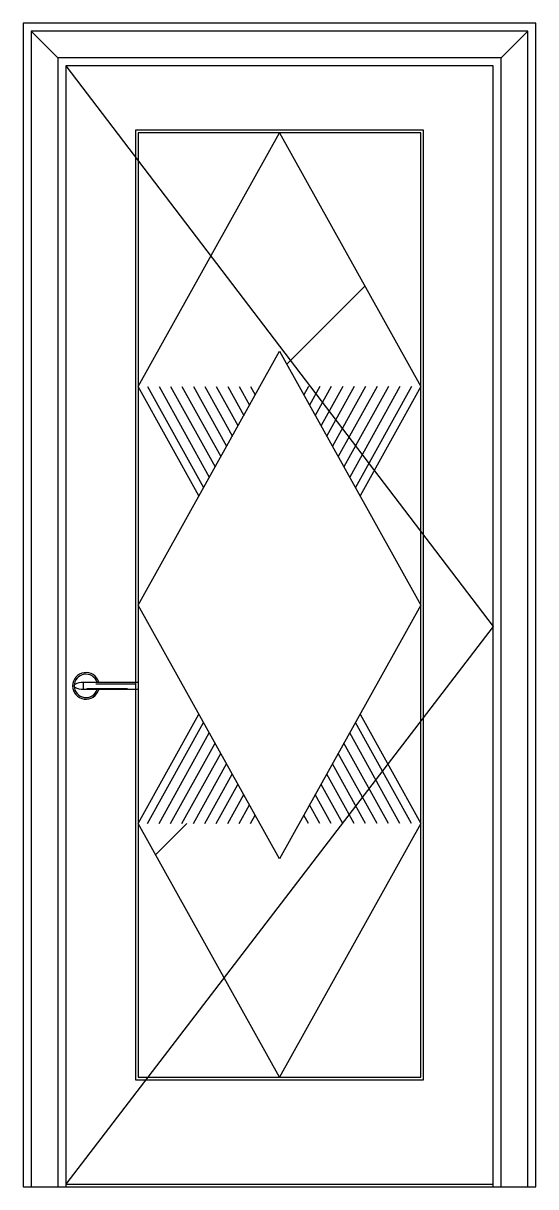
# Model space of a CAD drawing. Header units: metres. Extents: x -2320 to -1360, y 0 to 2180.
import ezdxf

# ---------------------------------------------------------------- set-up
doc = ezdxf.new("R2010")
doc.units = ezdxf.units.M
for name, color, linetype in [('2', 2, 'Continuous'), ('3', 3, 'Continuous'), ('4', 4, 'Continuous'), ('7', 7, 'Continuous'), ('BH', 3, 'Continuous')]:
    doc.layers.add(name, color=color, linetype=linetype)

msp = doc.modelspace()

# ---------------------------------------------------------------- hatches: boundary and pattern name
at = {"layer": 'BH'}
h = msp.add_hatch(dxfattribs=at)
h.set_pattern_fill('ANSI31', scale=150)
h.paths.add_polyline_path([(-2104.93, 1499.29), (-1876.93, 1499.29), (-1839.93, 1565.71), (-1839.93, 1975)])
h = msp.add_hatch(dxfattribs=at)
h.set_pattern_fill('ANSI31', scale=150)
h.paths.add_polyline_path([(-1839.93, 1975), (-1574.93, 1499.29), (-1802.92, 1499.29), (-1839.93, 1565.71)])
h = msp.add_hatch(dxfattribs=at)
h.set_pattern_fill('GRASS', scale=70)
h.paths.add_polyline_path([(-2104.93, 1090), (-1839.93, 614.29), (-1574.93, 1090), (-1839.93, 1565.71)])
h = msp.add_hatch(dxfattribs=at)
h.set_pattern_fill('ANSI31', scale=150)
h.paths.add_polyline_path([(-2104.93, 680.71), (-1876.93, 680.71), (-1839.93, 614.29), (-1839.93, 205)])
h = msp.add_hatch(dxfattribs=at)
h.set_pattern_fill('ANSI31', scale=150)
h.paths.add_polyline_path([(-1839.93, 205), (-1574.93, 680.71), (-1802.92, 680.71), (-1839.93, 614.29)])

# ---------------------------------------------------------------- linework, layer by layer
at = {"layer": '2'}
for p, q in [((-2319.93, 0), (-1359.93, 0)), ((-2239.93, 0), (-1439.93, 0))]:
    msp.add_line(p, q, dxfattribs=at)
at = {"layer": '3'}
for p, q in [((-2254.93, 2115), (-2304.93, 2165)), ((-1424.93, 2115), (-1374.93, 2165)), ((-2184.22, 942.32), (-2108.34, 942.32)), ((-2200.86, 933.8), (-2124.98, 933.8)), ((-2239.93, 5), (-1439.93, 5))]:
    msp.add_line(p, q, dxfattribs=at)
for points in [[(-1374.93, 0), (-1374.93, 2165), (-2304.93, 2165), (-2304.93, 0)], [(-1424.93, 0), (-1424.93, 2115), (-2254.93, 2115), (-2254.93, 0)], [(-2239.93, 2100), (-1439.93, 1050), (-2239.93, 5)]]:
    msp.add_lwpolyline(points, dxfattribs=at)
msp.add_arc((-2202.49, 938.45), 22, 18.64, 341.53, dxfattribs=at)
at = {"layer": '4'}
msp.add_lwpolyline([(-1359.93, 0), (-1359.93, 2180), (-2319.93, 2180), (-2319.93, 0)], dxfattribs=at)
at = {"layer": '7'}
msp.add_line((-2207.49, 945.48), (-2207.49, 931.48), dxfattribs=at)
msp.add_lwpolyline([(-1439.93, 0), (-1439.93, 2100), (-2239.93, 2100), (-2239.93, 0)], dxfattribs=at)
msp.add_lwpolyline([(-1439.93, 0), (-1439.93, 2100), (-2239.93, 2100), (-2239.93, 0)], dxfattribs=at)
for points in [[(-2109.93, 200), (-1569.93, 200), (-1569.93, 1980), (-2109.93, 1980)], [(-2104.93, 205), (-1574.93, 205), (-1574.93, 1975), (-2104.93, 1975)]]:
    msp.add_lwpolyline(points, close=True, dxfattribs=at)
msp.add_lwpolyline([(-2224.49, 938.42, -0.26), (-2222.7, 941.65, -0.14), (-2207.49, 945.48), (-2104.49, 945.48), (-2104.49, 931.48), (-2207.49, 931.48, -0.14), (-2222.7, 935.32, -0.26), (-2224.49, 938.55)], format="xyb", dxfattribs=at)
msp.add_arc((-2202.49, 938.45), 25, 16.33, 343.81, dxfattribs=at)
at = {"layer": 'BH'}
for p, q in [((-2086.92, 1499.29), (-1982.19, 1310.34)), ((-2065.49, 1499.29), (-1971.44, 1329.63)), ((-2044.05, 1499.29), (-1960.7, 1348.92)), ((-2022.61, 1499.29), (-1949.95, 1368.21)), ((-2001.17, 1499.29), (-1939.2, 1387.49)), ((-1979.73, 1499.29), (-1928.46, 1406.78)), ((-1958.3, 1499.29), (-1917.71, 1426.07)), ((-1936.86, 1499.29), (-1906.97, 1445.36)), ((-1915.42, 1499.29), (-1896.22, 1464.65)), ((-1893.98, 1499.29), (-1885.48, 1483.94)), ((-1785.87, 1499.29), (-1794.38, 1483.94)), ((-1764.43, 1499.29), (-1783.63, 1464.65)), ((-1743, 1499.29), (-1772.88, 1445.36)), ((-1721.56, 1499.29), (-1762.14, 1426.07)), ((-1700.12, 1499.29), (-1751.39, 1406.78)), ((-1678.68, 1499.29), (-1740.65, 1387.49)), ((-1657.24, 1499.29), (-1729.9, 1368.21)), ((-1635.81, 1499.29), (-1719.16, 1348.92)), ((-1614.37, 1499.29), (-1708.41, 1329.63)), ((-1592.93, 1499.29), (-1697.67, 1310.34)), ((-2086.92, 680.71), (-1982.19, 869.66)), ((-2065.49, 680.71), (-1971.44, 850.37)), ((-1614.37, 680.71), (-1708.41, 850.37)), ((-1592.93, 680.71), (-1697.67, 869.66)), ((-2044.05, 680.71), (-1960.7, 831.08)), ((-1635.81, 680.71), (-1719.16, 831.08)), ((-2022.61, 680.71), (-1949.95, 811.79)), ((-1657.24, 680.71), (-1729.9, 811.79)), ((-2001.17, 680.71), (-1939.2, 792.51)), ((-1678.68, 680.71), (-1740.65, 792.51)), ((-1979.73, 680.71), (-1928.46, 773.22)), ((-1700.12, 680.71), (-1751.39, 773.22)), ((-1958.3, 680.71), (-1917.71, 753.93)), ((-1721.56, 680.71), (-1762.14, 753.93)), ((-1936.86, 680.71), (-1906.97, 734.64)), ((-1743, 680.71), (-1772.88, 734.64)), ((-1915.42, 680.71), (-1896.22, 715.35)), ((-1764.43, 680.71), (-1783.63, 715.35)), ((-1893.98, 680.71), (-1885.48, 696.06)), ((-1785.87, 680.71), (-1794.38, 696.06))]:
    msp.add_line(p, q, dxfattribs=at)
for points in [[(-1990.93, 1294.64), (-2104.93, 1499.29), (-1839.93, 1975), (-1574.93, 1499.29), (-1688.92, 1294.64)], [(-1688.92, 885.36), (-1574.93, 680.71), (-1839.93, 205), (-2104.93, 680.71), (-1990.93, 885.36)]]:
    msp.add_lwpolyline(points, dxfattribs=at)
msp.add_lwpolyline([(-1839.93, 614.29), (-2104.93, 1090), (-1839.93, 1565.71), (-1574.93, 1090)], close=True, dxfattribs=at)

doc.saveas('drawing.dxf')
